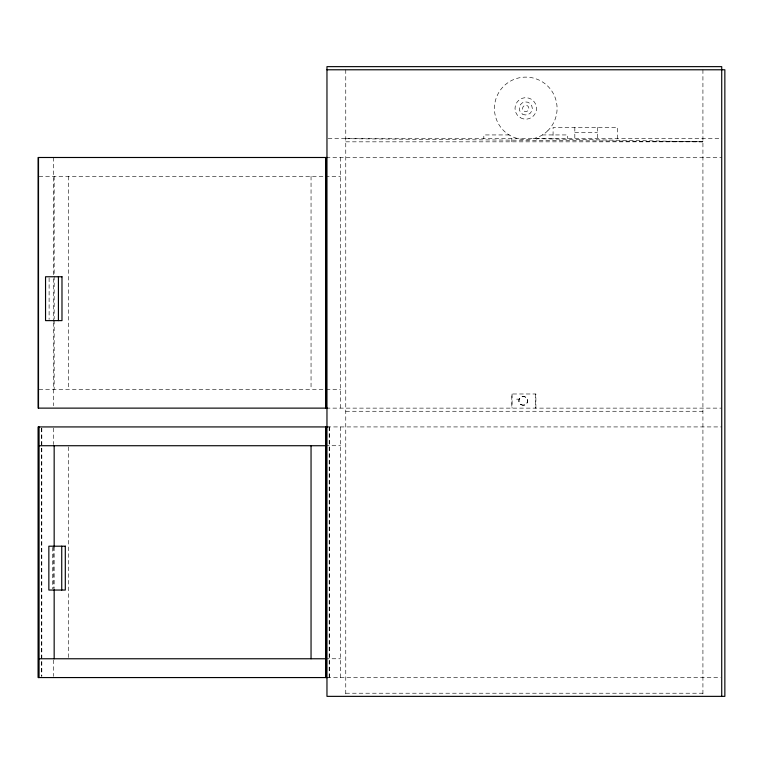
<?xml version="1.0" encoding="UTF-8"?>
<svg xmlns="http://www.w3.org/2000/svg" width="763" height="763" viewBox="0 0 763 763"><rect width="100%" height="100%" fill="white"/><g stroke="black" fill="none" stroke-linecap="round" stroke-linejoin="round"><path stroke-width="0.57" stroke-dasharray="3.81 2.86" d="M574.825 132.428L597.381 132.428M509.274 134.937L483.818 134.937L483.818 138.694M542.245 134.937L567.701 134.937L567.701 138.694M328.147 138.694L721.722 138.694M345.763 141.832L702.923 141.832L536.875 138.694L536.875 141.832M326.221 157.493L721.722 157.493M38.989 176.291L324.285 176.291M325.381 176.291L340.556 176.291M38.989 389.33L324.285 389.33M326.221 389.33L340.556 389.33M516.589 399.163L519.098 399.163M326.221 408.129L721.722 408.129M345.763 411.267L702.923 411.267M326.965 426.927L721.722 426.927M325.381 445.726L340.556 445.726M325.381 658.765L340.556 658.765M326.965 677.563L720.539 677.563M345.763 693.224L702.923 693.224M345.763 138.694L702.923 141.832M702.923 69.776L702.923 696.361M617.62 138.694L617.62 127.421L553.08 127.421L553.08 138.694M597.381 127.421L597.381 138.694M574.825 127.421L574.825 138.694M535.884 408.129L535.884 393.985L511.811 393.985L511.811 408.129M535.626 393.985L535.626 408.129M512.068 393.985L512.068 408.129M511.811 138.694L511.811 141.832M345.763 69.776L345.763 695.312M340.556 157.493L340.556 408.129M340.556 426.927L340.556 677.563M329.54 426.927L329.54 677.563M329.177 426.927L329.177 677.563M311.046 176.291L311.046 389.33M68.498 176.291L68.498 389.33M68.498 446.918L68.498 657.572M54.163 176.291L54.163 275.081M54.163 276.263L54.163 319.115M54.163 320.307L54.163 389.33M54.163 546.89L54.163 588.54M53.324 157.493L53.324 277.455M53.324 278.648L53.324 321.49M53.324 322.682L53.324 405.782M53.324 428.1L53.324 444.552M53.324 546.89L53.324 588.54M53.324 659.938L53.324 676.39M52.418 547.376L52.418 588.864M49.109 277.942L49.109 319.43M41.822 428.119L41.822 676.371M41.46 428.119L41.46 676.371M547.91 130.587C536.131 142.519 515.387 142.519 503.609 130.587A31.331 31.331 0 0 1 503.609 86.286A31.331 31.331 0 0 1 547.91 86.286A31.331 31.331 0 0 1 547.91 130.587M520.919 404.628A4.387 4.387 0 0 0 527.5 400.823A4.387 4.387 0 0 0 520.919 397.027A4.387 4.387 0 0 0 520.919 404.628M521.186 404.628A4.387 4.387 0 0 0 527.767 400.823A4.387 4.387 0 0 0 521.186 397.027A4.387 4.387 0 0 0 521.186 404.628M524.191 111.15A3.128 3.128 0 0 0 528.893 108.441A3.128 3.128 0 0 0 524.191 105.723A3.128 3.128 0 0 0 524.191 111.15M520.395 117.731A10.739 10.739 0 0 0 536.494 108.441A10.739 10.739 0 0 0 520.395 99.142A10.739 10.739 0 0 0 520.395 117.731M522.483 114.116A6.562 6.562 0 0 0 532.316 108.441A6.562 6.562 0 0 0 522.483 102.757A6.562 6.562 0 0 0 522.483 114.116"/><path stroke-width="1.14" d="M326.965 69.776L724.85 69.776L724.85 696.361L326.965 696.361L326.965 66.639L721.722 66.639L721.722 696.361M327.451 157.493L38.15 157.493L38.15 408.129L327.451 408.129M327.995 426.927L38.15 426.927L38.15 677.563L327.995 677.563M38.989 445.726L326.221 445.726M38.989 658.765L326.221 658.765M326.221 157.493L326.221 408.129M326.221 426.927L326.221 677.563M325.868 157.493L325.868 408.129M325.868 426.927L325.868 677.563M311.046 445.726L311.046 658.765M61.736 546.194L61.736 590.047M58.417 276.759L58.417 320.622M54.163 445.726L54.163 546.89M54.163 589.732L54.163 658.765M38.989 426.927L38.989 677.563M38.503 157.493L38.503 408.129M38.503 426.927L38.503 677.563M61.984 276.759L45.542 276.759L45.542 320.622L61.984 320.622L61.984 276.759M65.303 546.194L48.851 546.194L48.851 590.047L65.303 590.047L65.303 546.194"/></g></svg>
